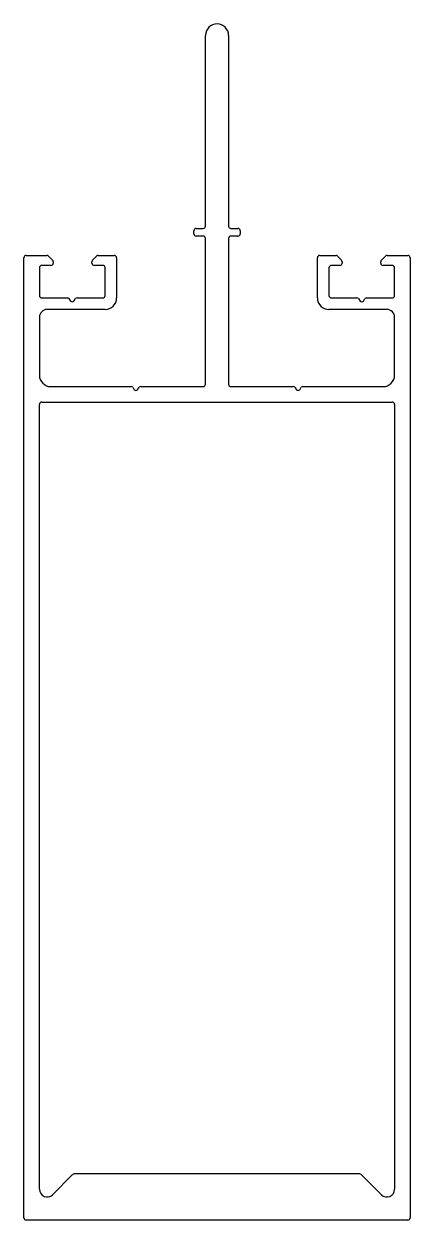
# Model space of a CAD drawing. Extents: x 838 to 888, y 438 to 593.
import ezdxf

# ---------------------------------------------------------------- set-up
doc = ezdxf.new("R2010")
doc.units = 0
doc.layers.get('0').update_dxf_attribs({"linetype": 'CONTINUOUS'})

msp = doc.modelspace()

# ---------------------------------------------------------------- linework, layer by layer
at = {"color": 0}
for p, q in [((861.55, 567.29), (861.55, 591.99)), ((864.55, 591.99), (864.55, 567.29)), ((860.05, 566.29), (860.05, 566.69)), ((860.35, 566.99), (861.25, 566.99)), ((861.25, 565.99), (860.35, 565.99)), ((864.85, 566.99), (865.75, 566.99)), ((865.75, 565.99), (864.85, 565.99)), ((866.05, 566.69), (866.05, 566.29)), ((861.55, 546.79), (861.55, 565.69)), ((864.55, 565.69), (864.55, 546.79)), ((838.05, 438.79), (838.05, 563.19)), ((838.35, 563.49), (841.02, 563.49)), ((841.23, 563.4), (841.76, 562.88)), ((841.85, 562.67), (841.85, 562.49)), ((846.85, 562.49), (846.85, 562.66)), ((846.93, 562.88), (847.46, 563.4)), ((847.67, 563.49), (849.75, 563.49)), ((850.05, 563.19), (850.05, 557.99)), ((876.05, 557.99), (876.05, 563.19)), ((876.35, 563.49), (878.42, 563.49)), ((878.63, 563.4), (879.16, 562.88)), ((879.25, 562.66), (879.25, 562.49)), ((884.25, 562.49), (884.25, 562.67)), ((884.33, 562.88), (884.86, 563.4)), ((885.07, 563.49), (887.75, 563.49)), ((888.05, 563.19), (888.05, 438.79)), ((840.05, 561.89), (840.05, 558.29)), ((841.55, 562.19), (840.35, 562.19)), ((848.25, 562.19), (847.15, 562.19)), ((848.55, 558.29), (848.55, 561.89)), ((877.55, 561.89), (877.55, 558.29)), ((878.95, 562.19), (877.85, 562.19)), ((885.75, 562.19), (884.55, 562.19)), ((886.05, 558.29), (886.05, 561.89)), ((840.35, 557.99), (843.67, 557.99)), ((848.55, 556.49), (841.05, 556.49)), ((843.88, 557.9), (844.08, 557.58)), ((844.51, 557.58), (844.71, 557.9)), ((844.92, 557.99), (848.25, 557.99)), ((885.05, 556.49), (877.55, 556.49)), ((877.85, 557.99), (881.17, 557.99)), ((881.38, 557.9), (881.58, 557.58)), ((882.01, 557.58), (882.21, 557.9)), ((882.42, 557.99), (885.75, 557.99)), ((840.05, 555.49), (840.05, 547.99)), ((886.05, 547.99), (886.05, 555.49)), ((841.55, 546.49), (851.92, 546.49)), ((852.13, 546.4), (852.33, 546.08)), ((852.76, 546.08), (852.96, 546.4)), ((853.17, 546.49), (861.25, 546.49)), ((864.85, 546.49), (872.92, 546.49)), ((873.13, 546.4), (873.33, 546.08)), ((873.76, 546.08), (873.96, 546.4)), ((874.17, 546.49), (884.55, 546.49)), ((840.05, 442.49), (840.05, 544.19)), ((840.35, 544.49), (885.75, 544.49)), ((886.05, 544.19), (886.05, 442.49)), ((844.31, 444.34), (841.75, 441.78)), ((881.43, 444.49), (844.67, 444.49)), ((884.34, 441.78), (881.78, 444.34)), ((887.75, 438.49), (838.35, 438.49))]:
    msp.add_line(p, q, dxfattribs=at)
for centre, radius, start, end in [((863.05, 591.99), 1.5, 360, 180), ((860.35, 566.69), 0.3, 90, 180), ((860.35, 566.29), 0.3, 180, 270), ((861.25, 567.29), 0.3, 270, 360), ((861.25, 565.69), 0.3, 0, 90), ((864.85, 567.29), 0.3, 180, 270), ((864.85, 565.69), 0.3, 90, 180), ((865.75, 566.69), 0.3, 0, 90), ((865.75, 566.29), 0.3, 270, 0), ((838.35, 563.19), 0.3, 90, 180), ((841.02, 563.19), 0.3, 45, 90), ((841.55, 562.67), 0.3, 360, 45), ((847.15, 562.66), 0.3, 135, 180), ((847.67, 563.19), 0.3, 90.0596, 135), ((849.75, 563.19), 0.3, 360, 90.0596), ((876.35, 563.19), 0.3, 89.9404, 180), ((878.42, 563.19), 0.3, 45, 89.9404), ((878.95, 562.66), 0.3, 360, 45), ((884.55, 562.67), 0.3, 135, 180), ((885.07, 563.19), 0.3, 90, 135), ((887.75, 563.19), 0.3, 0, 90), ((840.35, 561.89), 0.3, 90, 180), ((841.55, 562.49), 0.3, 270, 0), ((847.15, 562.49), 0.3, 180, 270.0983), ((848.25, 561.89), 0.3, 360, 90.0983), ((877.85, 561.89), 0.3, 89.9017, 180), ((878.95, 562.49), 0.3, 269.9017, 360), ((884.55, 562.49), 0.3, 180, 270), ((885.75, 561.89), 0.3, 360, 90), ((840.35, 558.29), 0.3, 180, 270), ((848.25, 558.29), 0.3, 270, 0), ((877.85, 558.29), 0.3, 180, 270), ((885.75, 558.29), 0.3, 270, 360), ((841.05, 555.49), 1, 90, 180), ((843.67, 557.69), 0.3, 45, 90), ((844.3, 557.79), 0.3, 225, 315), ((844.92, 557.69), 0.3, 90, 135), ((848.55, 557.99), 1.5, 270, 0), ((877.55, 557.99), 1.5, 180, 270), ((881.17, 557.69), 0.3, 45, 90), ((881.8, 557.79), 0.3, 225, 315), ((882.42, 557.69), 0.3, 90, 135), ((885.05, 555.49), 1, 0, 90), ((841.55, 547.99), 1.5, 180, 270), ((884.55, 547.99), 1.5, 270, 0), ((851.92, 546.19), 0.3, 45, 90), ((852.55, 546.29), 0.3, 225, 315), ((853.17, 546.19), 0.3, 90, 135), ((861.25, 546.79), 0.3, 270, 0), ((864.85, 546.79), 0.3, 180, 270), ((872.92, 546.19), 0.3, 45, 90), ((873.55, 546.29), 0.3, 225, 315), ((874.17, 546.19), 0.3, 90, 135), ((840.35, 544.19), 0.3, 90, 180), ((885.75, 544.19), 0.3, 360, 90), ((844.67, 443.99), 0.5, 90, 135), ((881.43, 443.99), 0.5, 45, 90), ((841.05, 442.49), 1, 180, 315), ((885.05, 442.49), 1, 225, 0), ((838.35, 438.79), 0.3, 180, 270), ((887.75, 438.79), 0.3, 270, 0)]:
    msp.add_arc(centre, radius, start, end, dxfattribs=at)

doc.saveas('drawing.dxf')
